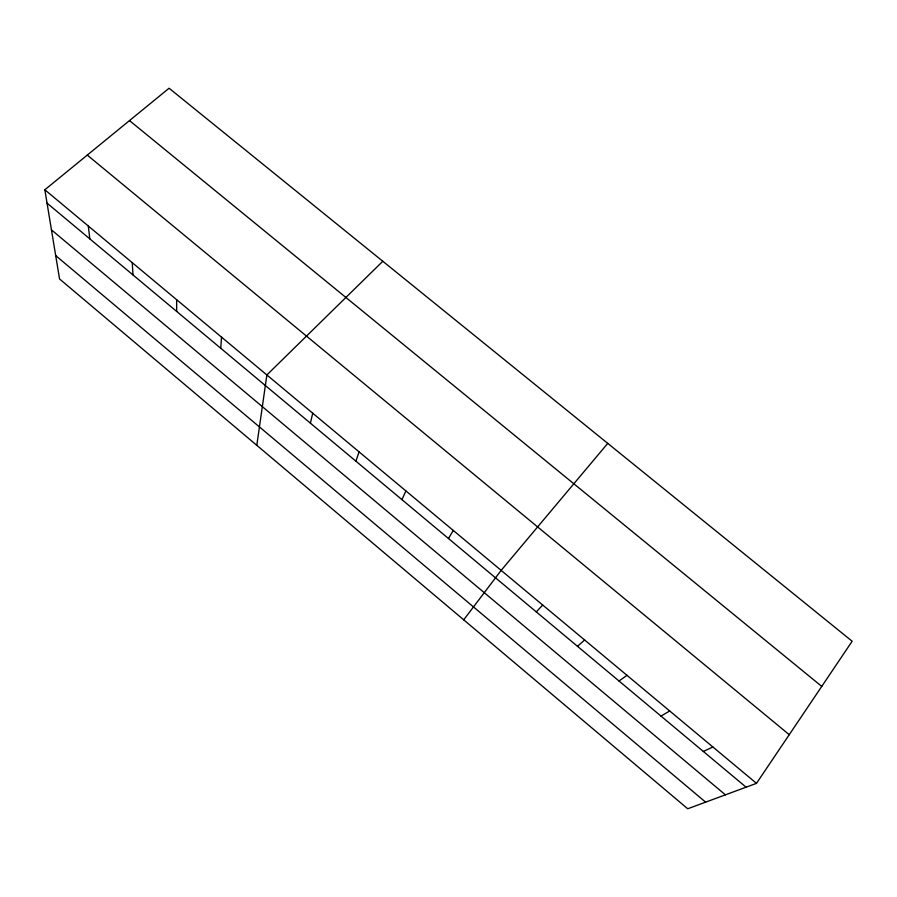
<?xml version="1.0" encoding="UTF-8"?>
<svg xmlns="http://www.w3.org/2000/svg" width="897" height="897" viewBox="0 0 897 897"><rect width="100%" height="100%" fill="white"/><g stroke="black" fill="none" stroke-linecap="round" stroke-linejoin="round"><path stroke-width="1.35" d="M220.774 348.283L221.514 337.126M256.8 445.316L266.869 374.957L382.817 261.274M310.407 423.16L312.705 413.192M355.941 461.204L359.047 451.853M401.968 499.663L405.904 490.928M448.489 538.536L453.265 530.43M756.485 783.35L852.15 641.243L169.085 88.231L44.85 189.772L59.538 278.945L687.73 808.769L756.485 783.35L44.85 189.772M463.704 619.827L501.154 570.38L607.751 443.376M536.305 611.9L542.696 605.027M577.466 646.3L584.631 640.01M619.031 681.025L626.981 675.329M660.988 716.075L669.734 710.985M703.338 751.462L712.902 746.988M129.493 120.59L821.753 686.407M87.278 155.103L789.248 734.688M47.048 203.137L746.102 787.185M51.454 229.856L725.415 794.832M55.692 255.578L705.625 802.153M88.321 226.033L89.801 238.86M132.24 262.675L133.003 274.953M176.642 299.699L176.664 311.427"/></g></svg>
